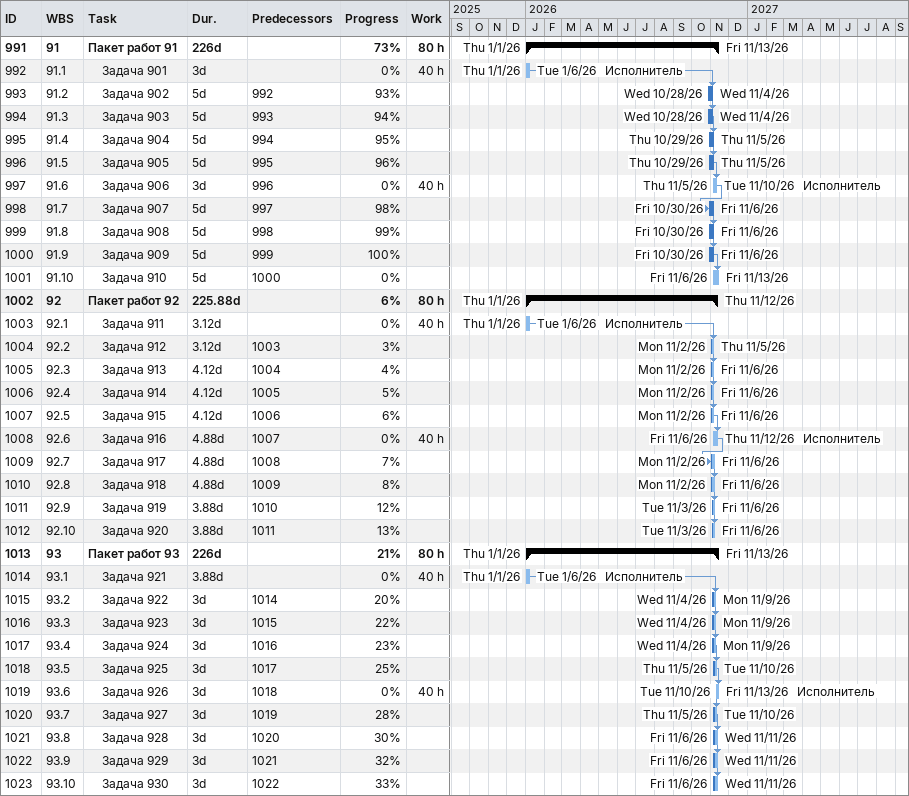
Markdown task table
| ID | WBS | Task | Duration | Start | Finish | Predecessors | Resources | % complete | Work (h) |
|---|---|---|---|---|---|---|---|---|---|
| 991 | 91 | **Пакет работ 91** | 226d | 2026-01-01 | 2026-11-13 |  |  | 73 | 80 |
| 992 | 91.1 | Задача 901 | 3d | 2026-01-01 | 2026-01-06 |  | Исполнитель | 0 | 40 |
| 993 | 91.2 | Задача 902 | 5d | 2026-10-28 | 2026-11-04 | 992 |  | 93 |  |
| 994 | 91.3 | Задача 903 | 5d | 2026-10-28 | 2026-11-04 | 993 |  | 94 |  |
| 995 | 91.4 | Задача 904 | 5d | 2026-10-29 | 2026-11-05 | 994 |  | 95 |  |
| 996 | 91.5 | Задача 905 | 5d | 2026-10-29 | 2026-11-05 | 995 |  | 96 |  |
| 997 | 91.6 | Задача 906 | 3d | 2026-11-05 | 2026-11-10 | 996 | Исполнитель | 0 | 40 |
| 998 | 91.7 | Задача 907 | 5d | 2026-10-30 | 2026-11-06 | 997 |  | 98 |  |
| 999 | 91.8 | Задача 908 | 5d | 2026-10-30 | 2026-11-06 | 998 |  | 99 |  |
| 1000 | 91.9 | Задача 909 | 5d | 2026-10-30 | 2026-11-06 | 999 |  | 100 |  |
| 1001 | 91.10 | Задача 910 | 5d | 2026-11-06 | 2026-11-13 | 1000 |  | 0 |  |
| 1002 | 92 | **Пакет работ 92** | 225.88d | 2026-01-01 | 2026-11-12 |  |  | 6 | 80 |
| 1003 | 92.1 | Задача 911 | 3.12d | 2026-01-01 | 2026-01-06 |  | Исполнитель | 0 | 40 |
| 1004 | 92.2 | Задача 912 | 3.12d | 2026-11-02 | 2026-11-05 | 1003 |  | 3 |  |
| 1005 | 92.3 | Задача 913 | 4.12d | 2026-11-02 | 2026-11-06 | 1004 |  | 4 |  |
| 1006 | 92.4 | Задача 914 | 4.12d | 2026-11-02 | 2026-11-06 | 1005 |  | 5 |  |
| 1007 | 92.5 | Задача 915 | 4.12d | 2026-11-02 | 2026-11-06 | 1006 |  | 6 |  |
| 1008 | 92.6 | Задача 916 | 4.88d | 2026-11-06 | 2026-11-12 | 1007 | Исполнитель | 0 | 40 |
| 1009 | 92.7 | Задача 917 | 4.88d | 2026-11-02 | 2026-11-06 | 1008 |  | 7 |  |
| 1010 | 92.8 | Задача 918 | 4.88d | 2026-11-02 | 2026-11-06 | 1009 |  | 8 |  |
| 1011 | 92.9 | Задача 919 | 3.88d | 2026-11-03 | 2026-11-06 | 1010 |  | 12 |  |
| 1012 | 92.10 | Задача 920 | 3.88d | 2026-11-03 | 2026-11-06 | 1011 |  | 13 |  |
| 1013 | 93 | **Пакет работ 93** | 226d | 2026-01-01 | 2026-11-13 |  |  | 21 | 80 |
| 1014 | 93.1 | Задача 921 | 3.88d | 2026-01-01 | 2026-01-06 |  | Исполнитель | 0 | 40 |
| 1015 | 93.2 | Задача 922 | 3d | 2026-11-04 | 2026-11-09 | 1014 |  | 20 |  |
| 1016 | 93.3 | Задача 923 | 3d | 2026-11-04 | 2026-11-09 | 1015 |  | 22 |  |
| 1017 | 93.4 | Задача 924 | 3d | 2026-11-04 | 2026-11-09 | 1016 |  | 23 |  |
| 1018 | 93.5 | Задача 925 | 3d | 2026-11-05 | 2026-11-10 | 1017 |  | 25 |  |
| 1019 | 93.6 | Задача 926 | 3d | 2026-11-10 | 2026-11-13 | 1018 | Исполнитель | 0 | 40 |
| 1020 | 93.7 | Задача 927 | 3d | 2026-11-05 | 2026-11-10 | 1019 |  | 28 |  |
| 1021 | 93.8 | Задача 928 | 3d | 2026-11-06 | 2026-11-11 | 1020 |  | 30 |  |
| 1022 | 93.9 | Задача 929 | 3d | 2026-11-06 | 2026-11-11 | 1021 |  | 32 |  |
| 1023 | 93.10 | Задача 930 | 3d | 2026-11-06 | 2026-11-11 | 1022 |  | 33 |  |
